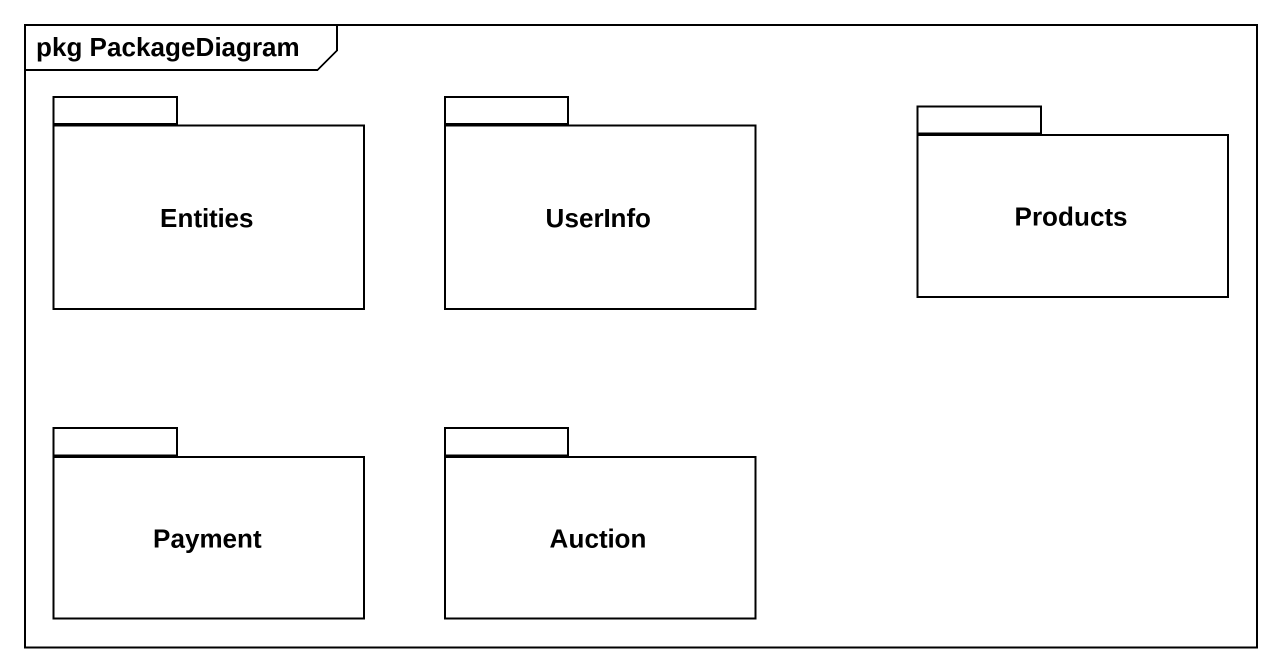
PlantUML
@startuml
mainframe pkg PackageDiagram
package Entities {
}
package UserInfo {
}
package Products {
}
package Payment {
}
package Auction {
}
@enduml
